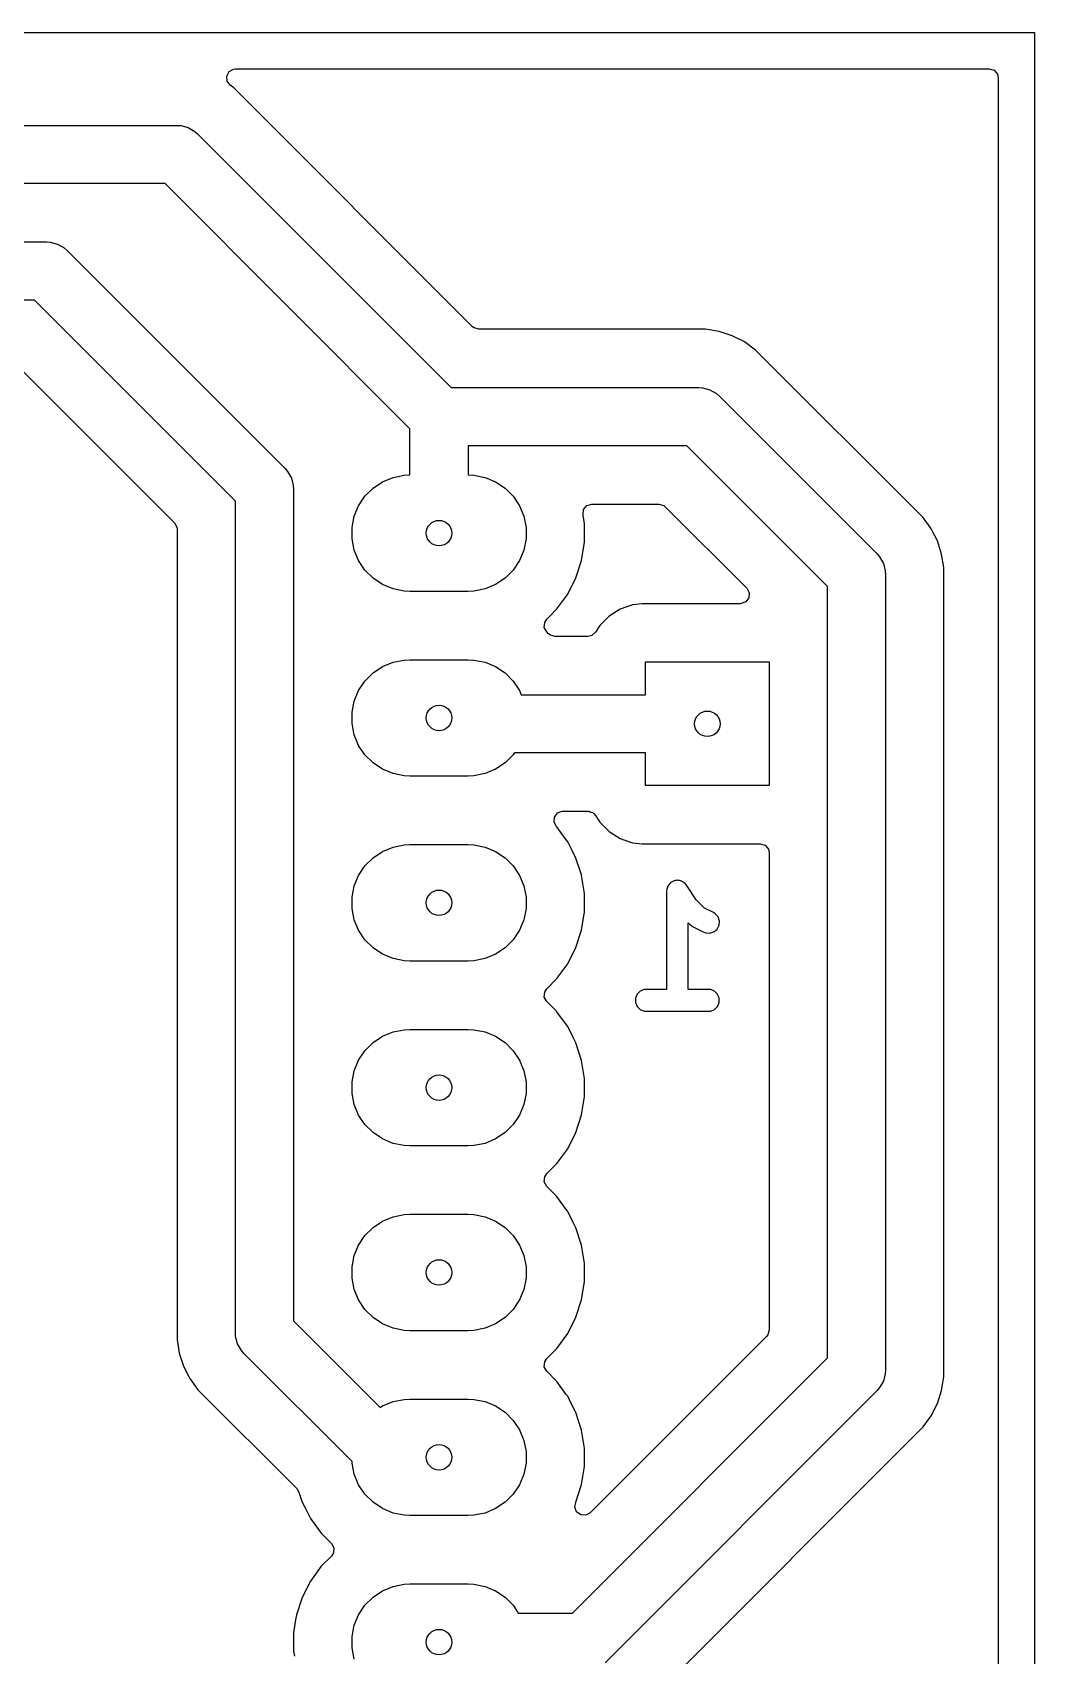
# Model space of a CAD drawing. Extents: x 117 to 150, y -119 to -80.
# Drawn here: x 136.22 to 150, y -102.3 to -80 of the extents above; entities that cross this region are included whole.
import ezdxf

# ---------------------------------------------------------------- set-up
doc = ezdxf.new("R2010")
doc.units = 0
doc.layers.add('BLACK', color=7, linetype='CONTINUOUS')

msp = doc.modelspace()

# ---------------------------------------------------------------- linework, layer by layer
at = {"layer": 'BLACK', "linetype": 'CONTINUOUS'}
for p, q in [((117, -80), (150, -80)), ((150, -80), (150, -119)), ((138.922808, -80.53808), (138.983646, -80.503723)), ((138.983646, -80.503723), (139.011732, -80.5005)), ((139.011732, -80.5005), (149.3755, -80.5005)), ((149.3755, -80.5005), (149.442539, -80.520185)), ((138.890202, -80.599875), (138.922808, -80.53808)), ((138.896181, -80.669488), (138.890202, -80.599875)), ((138.938847, -80.724818), (138.896181, -80.669488)), ((138.98907, -80.761307), (138.938847, -80.724818)), ((149.442539, -80.520185), (149.488294, -80.572989)), ((149.488294, -80.572989), (149.4995, -80.6245)), ((149.4995, -80.6245), (149.4995, -118.3755)), ((138.989076, -80.761312), (138.98907, -80.761307)), ((142.270945, -84.043181), (138.989076, -80.761312)), ((126.94458, -81.277), (138.207, -81.277)), ((138.207, -81.277), (138.25921, -81.280422)), ((138.25921, -81.280422), (138.360074, -81.307448)), ((138.360074, -81.307448), (138.450505, -81.359659)), ((138.450505, -81.359659), (138.489843, -81.394157)), ((138.489843, -81.394157), (141.975685, -84.88)), ((138.041314, -82.077), (127.110266, -82.077)), ((141.41, -85.445685), (138.041314, -82.077)), ((128.032, -82.878), (136.411106, -82.878)), ((136.411106, -82.878), (136.463316, -82.881422)), ((136.463316, -82.881422), (136.56418, -82.908448)), ((136.56418, -82.908448), (136.654611, -82.960659)), ((136.654611, -82.960659), (136.693949, -82.995157)), ((136.693949, -82.995157), (139.691842, -85.993051)), ((136.24542, -83.678), (128.197686, -83.678)), ((139.009, -86.441579), (136.24542, -83.678)), ((142.291587, -84.059815), (142.270945, -84.043181)), ((142.358626, -84.0795), (142.291587, -84.059815)), ((145.476481, -84.0795), (142.358626, -84.0795)), ((145.476486, -84.0795), (145.476481, -84.0795)), ((145.663118, -84.109059), (145.476486, -84.0795)), ((145.842836, -84.167454), (145.663118, -84.109059)), ((146.011199, -84.25324), (145.842836, -84.167454)), ((146.164074, -84.36431), (146.011199, -84.25324)), ((135.950161, -84.514819), (138.172181, -86.736839)), ((146.164076, -84.364312), (146.164074, -84.36431)), ((148.466693, -86.666929), (146.164076, -84.364312)), ((141.975685, -84.88), (145.382, -84.88)), ((145.382, -84.88), (145.43421, -84.883422)), ((145.43421, -84.883422), (145.535074, -84.910448)), ((145.535074, -84.910448), (145.625505, -84.962659)), ((145.625505, -84.962659), (145.664843, -84.997157)), ((145.664843, -84.997157), (147.833843, -87.166157)), ((141.41, -86.08), (141.41, -85.445685)), ((145.216314, -85.68), (142.21, -85.68)), ((142.21, -85.68), (142.21, -86.08)), ((147.151, -87.614686), (145.216314, -85.68)), ((139.691842, -85.993051), (139.726341, -86.032389)), ((139.726341, -86.032389), (139.778552, -86.122821)), ((141.177772, -86.114448), (141.331586, -86.083852)), ((141.331586, -86.083852), (141.41, -86.08)), ((142.21, -86.08), (142.288414, -86.083852)), ((142.288414, -86.083852), (142.442228, -86.114448)), ((139.778552, -86.122821), (139.805578, -86.223684)), ((139.805578, -86.223684), (139.809, -86.275894)), ((139.809, -86.275894), (139.809, -97.703155)), ((140.791592, -86.372485), (140.902485, -86.261592)), ((140.902485, -86.261592), (141.032883, -86.174463)), ((141.032883, -86.174463), (141.177772, -86.114448)), ((142.442228, -86.114448), (142.587117, -86.174463)), ((142.587117, -86.174463), (142.717515, -86.261592)), ((142.717515, -86.261592), (142.828408, -86.372485)), ((139.009, -97.868841), (139.009, -86.441579)), ((140.644448, -86.647772), (140.704463, -86.502883)), ((140.704463, -86.502883), (140.791592, -86.372485)), ((142.828408, -86.372485), (142.915537, -86.502883)), ((142.915537, -86.502883), (142.975552, -86.647772)), ((143.798843, -86.554604), (143.843839, -86.501152)), ((143.843839, -86.501152), (143.910591, -86.480513)), ((143.910591, -86.480513), (143.912361, -86.4805)), ((143.912361, -86.4805), (144.833374, -86.4805)), ((144.833374, -86.4805), (144.900413, -86.500185)), ((144.900413, -86.500185), (144.921055, -86.516819)), ((144.921055, -86.516819), (146.042055, -87.637819)), ((138.172181, -86.736839), (138.205666, -86.798162)), ((140.613852, -86.801586), (140.644448, -86.647772)), ((142.975552, -86.647772), (143.006148, -86.801586)), ((143.789888, -86.623898), (143.798843, -86.554604)), ((143.791399, -86.633443), (143.789888, -86.623898)), ((143.8105, -86.754038), (143.791399, -86.633443)), ((143.8105, -87.005962), (143.8105, -86.754038)), ((148.504664, -86.719193), (148.466693, -86.666929)), ((148.529978, -86.754036), (148.504664, -86.719193)), ((148.52998, -86.754037), (148.529978, -86.754036)), ((148.52998, -86.754038), (148.52998, -86.754037)), ((148.57776, -86.819801), (148.52998, -86.754038)), ((138.205666, -86.798162), (138.2085, -86.82452)), ((138.2085, -86.82452), (138.2085, -97.963327)), ((140.613852, -86.958414), (140.613852, -86.801586)), ((140.644448, -87.112228), (140.613852, -86.958414)), ((143.006148, -86.958414), (142.975552, -87.112228)), ((143.006148, -86.801586), (143.006148, -86.958414)), ((148.593147, -86.85), (148.57776, -86.819801)), ((148.663545, -86.988163), (148.593147, -86.85)), ((140.704463, -87.257117), (140.644448, -87.112228)), ((142.975552, -87.112228), (142.915537, -87.257117)), ((143.77109, -87.254785), (143.8105, -87.005962)), ((147.833843, -87.166157), (147.868341, -87.205495)), ((147.868341, -87.205495), (147.920552, -87.295926)), ((148.663545, -86.988165), (148.663545, -86.988163)), ((148.663547, -86.988168), (148.663545, -86.988165)), ((148.692083, -87.075992), (148.663547, -86.988168)), ((148.72194, -87.167881), (148.692083, -87.075992)), ((148.7515, -87.354513), (148.72194, -87.167881)), ((140.791592, -87.387515), (140.704463, -87.257117)), ((140.902485, -87.498408), (140.791592, -87.387515)), ((142.828408, -87.387515), (142.717515, -87.498408)), ((142.915537, -87.257117), (142.828408, -87.387515)), ((143.693241, -87.494379), (143.77109, -87.254785)), ((147.920552, -87.295926), (147.920552, -87.295927)), ((147.920552, -87.295927), (147.947578, -87.39679)), ((147.947578, -87.39679), (147.951, -87.449)), ((148.7515, -98.473486), (148.7515, -87.354513)), ((141.032883, -87.585537), (140.902485, -87.498408)), ((141.177772, -87.645552), (141.032883, -87.585537)), ((141.331586, -87.676148), (141.177772, -87.645552)), ((142.442228, -87.645552), (142.288414, -87.676148)), ((142.587117, -87.585537), (142.442228, -87.645552)), ((142.717515, -87.498408), (142.587117, -87.585537)), ((143.57887, -87.718845), (143.693241, -87.494379)), ((146.042055, -87.637819), (146.07554, -87.699142)), ((147.151, -98.213314), (147.151, -87.614686)), ((147.951, -87.449), (147.951, -98.379)), ((141.41, -87.68), (141.331586, -87.676148)), ((142.21, -87.68), (141.41, -87.68)), ((142.288414, -87.676148), (142.21, -87.68)), ((143.430793, -87.922656), (143.57887, -87.718845)), ((144.470745, -87.864631), (144.300476, -87.924211)), ((144.47075, -87.86463), (144.470745, -87.864631)), ((144.605039, -87.8495), (144.47075, -87.86463)), ((145.954374, -87.8495), (144.605039, -87.8495)), ((145.96322, -87.849184), (145.954374, -87.8495)), ((146.028684, -87.824767), (145.96322, -87.849184)), ((146.070556, -87.768834), (146.028684, -87.824767)), ((146.07554, -87.699142), (146.070556, -87.768834)), ((143.262629, -88.106666), (143.29113, -88.062319)), ((143.29113, -88.062319), (143.336999, -88.01645)), ((143.336999, -88.01645), (143.430793, -87.922656)), ((144.147737, -88.020184), (144.020184, -88.147737)), ((144.300476, -87.924211), (144.147737, -88.020184)), ((143.257645, -88.176358), (143.262629, -88.106666)), ((143.29113, -88.237681), (143.257645, -88.176358)), ((143.31663, -88.263181), (143.29113, -88.237681)), ((143.337272, -88.279815), (143.31663, -88.263181)), ((143.339868, -88.280577), (143.337272, -88.279815)), ((143.344884, -88.284332), (143.339868, -88.280577)), ((143.37487, -88.290855), (143.344884, -88.284332)), ((143.404311, -88.2995), (143.37487, -88.290855)), ((143.856293, -88.2995), (143.404311, -88.2995)), ((143.908952, -88.287763), (143.856293, -88.2995)), ((143.961287, -88.241472), (143.908952, -88.287763)), ((144.020184, -88.147737), (143.961287, -88.241472)), ((140.902485, -88.801592), (141.032883, -88.714463)), ((141.032883, -88.714463), (141.177772, -88.654448)), ((141.177772, -88.654448), (141.331586, -88.623852)), ((141.331586, -88.623852), (141.41, -88.62)), ((141.41, -88.62), (142.21, -88.62)), ((142.21, -88.62), (142.288414, -88.623852)), ((142.288414, -88.623852), (142.442228, -88.654448)), ((142.442228, -88.654448), (142.587117, -88.714463)), ((142.587117, -88.714463), (142.717515, -88.801592)), ((144.65, -89.1), (144.65, -88.65)), ((144.65, -88.65), (146.35, -88.65)), ((146.35, -88.65), (146.35, -90.35)), ((140.704463, -89.042883), (140.791592, -88.912485)), ((140.791592, -88.912485), (140.902485, -88.801592)), ((142.717515, -88.801592), (142.828408, -88.912485)), ((142.828408, -88.912485), (142.915537, -89.042883)), ((140.613852, -89.341586), (140.644448, -89.187772)), ((140.644448, -89.187772), (140.704463, -89.042883)), ((142.915537, -89.042883), (142.939196, -89.1)), ((142.939196, -89.1), (144.65, -89.1)), ((140.613852, -89.498414), (140.613852, -89.341586)), ((140.644448, -89.652228), (140.613852, -89.498414)), ((140.704463, -89.797117), (140.644448, -89.652228)), ((140.791592, -89.927515), (140.704463, -89.797117)), ((140.902485, -90.038408), (140.791592, -89.927515)), ((141.032883, -90.125537), (140.902485, -90.038408)), ((142.717515, -90.038408), (142.587117, -90.125537)), ((142.828408, -89.927515), (142.717515, -90.038408)), ((142.846793, -89.9), (142.828408, -89.927515)), ((144.65, -89.9), (142.846793, -89.9)), ((144.65, -90.35), (144.65, -89.9)), ((141.177772, -90.185552), (141.032883, -90.125537)), ((141.331586, -90.216148), (141.177772, -90.185552)), ((141.41, -90.22), (141.331586, -90.216148)), ((142.21, -90.22), (141.41, -90.22)), ((142.288414, -90.216148), (142.21, -90.22)), ((142.442228, -90.185552), (142.288414, -90.216148)), ((142.587117, -90.125537), (142.442228, -90.185552)), ((146.35, -90.35), (144.65, -90.35)), ((143.397129, -90.781166), (143.439001, -90.725233)), ((143.439001, -90.725233), (143.504465, -90.700816)), ((143.504465, -90.700816), (143.513311, -90.7005)), ((143.513311, -90.7005), (143.856293, -90.7005)), ((143.856293, -90.7005), (143.865587, -90.703229)), ((143.865587, -90.703229), (143.875191, -90.701948)), ((143.875191, -90.701948), (143.898566, -90.712913)), ((143.898566, -90.712913), (143.923332, -90.720185)), ((143.923332, -90.720185), (143.931361, -90.728296)), ((143.931361, -90.728296), (143.938447, -90.73162)), ((143.938447, -90.73162), (143.961287, -90.758528)), ((143.961287, -90.758528), (144.019302, -90.850858)), ((143.392145, -90.850858), (143.397129, -90.781166)), ((143.42563, -90.912181), (143.392145, -90.850858)), ((143.430794, -90.917345), (143.42563, -90.912181)), ((143.430798, -90.91735), (143.430794, -90.917345)), ((143.545909, -91.075788), (143.430798, -90.91735)), ((144.019302, -90.850858), (144.020184, -90.852262)), ((144.020184, -90.852262), (144.147738, -90.979816)), ((144.147738, -90.979816), (144.300478, -91.075789)), ((141.032883, -91.254463), (141.177772, -91.194448)), ((141.177772, -91.194448), (141.331586, -91.163852)), ((141.331586, -91.163852), (141.41, -91.16)), ((141.41, -91.16), (142.21, -91.16)), ((142.21, -91.16), (142.288414, -91.163852)), ((142.288414, -91.163852), (142.442228, -91.194448)), ((142.442228, -91.194448), (142.587117, -91.254463)), ((143.57887, -91.121155), (143.545909, -91.075788)), ((143.630757, -91.222989), (143.57887, -91.121155)), ((143.693239, -91.345616), (143.630757, -91.222989)), ((144.300478, -91.075789), (144.430115, -91.121151)), ((144.430115, -91.121151), (144.470745, -91.135368)), ((144.470745, -91.135368), (144.47075, -91.135369)), ((144.47075, -91.135369), (144.561246, -91.145565)), ((144.561246, -91.145565), (144.60504, -91.150499)), ((144.60504, -91.150499), (144.605043, -91.1505)), ((144.605043, -91.1505), (144.605046, -91.1505)), ((144.605046, -91.1505), (146.2265, -91.1505)), ((146.2265, -91.1505), (146.293539, -91.170185)), ((146.293539, -91.170185), (146.339294, -91.222989)), ((146.339294, -91.222989), (146.3505, -91.2745)), ((140.791592, -91.452485), (140.902485, -91.341592)), ((140.902485, -91.341592), (141.032883, -91.254463)), ((142.587117, -91.254463), (142.717515, -91.341592)), ((142.717515, -91.341592), (142.828408, -91.452485)), ((143.768093, -91.575992), (143.693239, -91.345616)), ((146.3505, -91.2745), (146.3505, -97.830374)), ((140.644448, -91.727772), (140.704463, -91.582883)), ((140.704463, -91.582883), (140.791592, -91.452485)), ((142.828408, -91.452485), (142.915537, -91.582883)), ((142.915537, -91.582883), (142.975552, -91.727772)), ((143.77109, -91.585215), (143.768093, -91.575992)), ((143.8105, -91.834038), (143.77109, -91.585215)), ((145.031089, -91.662186), (145.018731, -91.670424)), ((145.045503, -91.659334), (145.031089, -91.662186)), ((145.059082, -91.65371), (145.045503, -91.659334)), ((145.073935, -91.65371), (145.059082, -91.65371)), ((145.088504, -91.650828), (145.073935, -91.65371)), ((145.102914, -91.65371), (145.088504, -91.650828)), ((145.11761, -91.65371), (145.102914, -91.65371)), ((145.13133, -91.659393), (145.11761, -91.65371)), ((145.145893, -91.662306), (145.13133, -91.659393)), ((145.158104, -91.670483), (145.145893, -91.662306)), ((140.613852, -91.881586), (140.644448, -91.727772)), ((140.613852, -92.038414), (140.613852, -91.881586)), ((142.975552, -91.727772), (143.006148, -91.881586)), ((143.006148, -91.881586), (143.006148, -92.038414)), ((143.8105, -92.085962), (143.8105, -91.834038)), ((144.938376, -91.800516), (144.938346, -91.80067)), ((144.938346, -91.80067), (144.938356, -91.800722)), ((144.938356, -91.800722), (144.938346, -91.800828)), ((144.938346, -91.800828), (144.938346, -93.150828)), ((144.941228, -91.771564), (144.938376, -91.800516)), ((144.946911, -91.757843), (144.941228, -91.771564)), ((144.949824, -91.743281), (144.946911, -91.757843)), ((144.958001, -91.731069), (144.949824, -91.743281)), ((144.963626, -91.717492), (144.958001, -91.731069)), ((144.974127, -91.70699), (144.963626, -91.717492)), ((144.982391, -91.694651), (144.974127, -91.70699)), ((144.994618, -91.686499), (144.982391, -91.694651)), ((145.00501, -91.676108), (144.994618, -91.686499)), ((145.018731, -91.670424), (145.00501, -91.676108)), ((145.171682, -91.676108), (145.158104, -91.670483)), ((145.182183, -91.686609), (145.171682, -91.676108)), ((145.194523, -91.694873), (145.182183, -91.686609)), ((145.212959, -91.717385), (145.194523, -91.694873)), ((145.213066, -91.717492), (145.212959, -91.717385)), ((145.213085, -91.717539), (145.213066, -91.717492)), ((145.213154, -91.717623), (145.213085, -91.717539)), ((145.347773, -91.919552), (145.213154, -91.717623)), ((140.644448, -92.192228), (140.613852, -92.038414)), ((143.006148, -92.038414), (142.975552, -92.192228)), ((143.77109, -92.334785), (143.8105, -92.085962)), ((145.462914, -92.034693), (145.347773, -91.919552)), ((145.583999, -92.095236), (145.462914, -92.034693)), ((145.608885, -92.110901), (145.583999, -92.095236)), ((145.647231, -92.155116), (145.608885, -92.110901)), ((140.704463, -92.337117), (140.644448, -92.192228)), ((140.791592, -92.467515), (140.704463, -92.337117)), ((142.915537, -92.337117), (142.828408, -92.467515)), ((142.975552, -92.192228), (142.915537, -92.337117)), ((143.693241, -92.574379), (143.77109, -92.334785)), ((145.238346, -93.150828), (145.238346, -92.234389)), ((145.238346, -92.234389), (145.267994, -92.264037)), ((145.267994, -92.264037), (145.279496, -92.273477)), ((145.279496, -92.273477), (145.282092, -92.27647)), ((145.282092, -92.27647), (145.286601, -92.279308)), ((145.286601, -92.279308), (145.290724, -92.282692)), ((145.290724, -92.282692), (145.294386, -92.284208)), ((145.294386, -92.284208), (145.306978, -92.292135)), ((145.306978, -92.292135), (145.449834, -92.363564)), ((145.5912, -92.359715), (145.635416, -92.321368)), ((145.635416, -92.321368), (145.66159, -92.269019)), ((145.665739, -92.210639), (145.647231, -92.155116)), ((145.66159, -92.269019), (145.665739, -92.210639)), ((140.902485, -92.578408), (140.791592, -92.467515)), ((142.828408, -92.467515), (142.717515, -92.578408)), ((145.449834, -92.363564), (145.477298, -92.374073)), ((145.477298, -92.374073), (145.535678, -92.378222)), ((145.535678, -92.378222), (145.5912, -92.359715)), ((141.032883, -92.665537), (140.902485, -92.578408)), ((141.177772, -92.725552), (141.032883, -92.665537)), ((141.331586, -92.756148), (141.177772, -92.725552)), ((141.41, -92.76), (141.331586, -92.756148)), ((142.21, -92.76), (141.41, -92.76)), ((142.288414, -92.756148), (142.21, -92.76)), ((142.442228, -92.725552), (142.288414, -92.756148)), ((142.587117, -92.665537), (142.442228, -92.725552)), ((142.717515, -92.578408), (142.587117, -92.665537)), ((143.57887, -92.798845), (143.693241, -92.574379)), ((143.29113, -93.142319), (143.430793, -93.002656)), ((143.430793, -93.002656), (143.57887, -92.798845)), ((143.257645, -93.256358), (143.262629, -93.186666)), ((143.262629, -93.186666), (143.29113, -93.142319)), ((144.535054, -93.217492), (144.512656, -93.271564)), ((144.576438, -93.176108), (144.535054, -93.217492)), ((144.63051, -93.15371), (144.576438, -93.176108)), ((144.659774, -93.150828), (144.63051, -93.15371)), ((144.938346, -93.150828), (144.659774, -93.150828)), ((145.516917, -93.150828), (145.238346, -93.150828)), ((145.546181, -93.15371), (145.516917, -93.150828)), ((145.600253, -93.176108), (145.546181, -93.15371)), ((145.641637, -93.217492), (145.600253, -93.176108)), ((145.664035, -93.271564), (145.641637, -93.217492)), ((143.29113, -93.317681), (143.257645, -93.256358)), ((143.429277, -93.455828), (143.29113, -93.317681)), ((144.512656, -93.271564), (144.512656, -93.330092)), ((144.512656, -93.330092), (144.535054, -93.384164)), ((144.535054, -93.384164), (144.576438, -93.425548)), ((144.576438, -93.425548), (144.63051, -93.447946)), ((144.63051, -93.447946), (144.659774, -93.450828)), ((144.659774, -93.450828), (145.516917, -93.450828)), ((145.516917, -93.450828), (145.546181, -93.447946)), ((145.546181, -93.447946), (145.600253, -93.425548)), ((145.600253, -93.425548), (145.641637, -93.384164)), ((145.641637, -93.384164), (145.664035, -93.330092)), ((145.664035, -93.330092), (145.664035, -93.271564)), ((143.430794, -93.457345), (143.429277, -93.455828)), ((143.430798, -93.45735), (143.430794, -93.457345)), ((143.547583, -93.618092), (143.430798, -93.45735)), ((143.57887, -93.661155), (143.547583, -93.618092)), ((143.651747, -93.804184), (143.57887, -93.661155)), ((140.791592, -93.992485), (140.902485, -93.881592)), ((140.902485, -93.881592), (141.032883, -93.794463)), ((141.032883, -93.794463), (141.177772, -93.734448)), ((141.177772, -93.734448), (141.331586, -93.703852)), ((141.331586, -93.703852), (141.41, -93.7)), ((141.41, -93.7), (142.21, -93.7)), ((142.21, -93.7), (142.288414, -93.703852)), ((142.288414, -93.703852), (142.442228, -93.734448)), ((142.442228, -93.734448), (142.587117, -93.794463)), ((142.587117, -93.794463), (142.717515, -93.881592)), ((142.717515, -93.881592), (142.828408, -93.992485)), ((143.693239, -93.885616), (143.651747, -93.804184)), ((143.693239, -93.885618), (143.693239, -93.885616)), ((143.693241, -93.885621), (143.693239, -93.885618)), ((143.77109, -94.125215), (143.693241, -93.885621)), ((140.644448, -94.267772), (140.704463, -94.122883)), ((140.704463, -94.122883), (140.791592, -93.992485)), ((142.828408, -93.992485), (142.915537, -94.122883)), ((142.915537, -94.122883), (142.975552, -94.267772)), ((140.613852, -94.421586), (140.644448, -94.267772)), ((142.975552, -94.267772), (143.006148, -94.421586)), ((143.8105, -94.374038), (143.77109, -94.125215)), ((140.613852, -94.578414), (140.613852, -94.421586)), ((143.006148, -94.421586), (143.006148, -94.578414)), ((143.8105, -94.625962), (143.8105, -94.374038)), ((140.644448, -94.732228), (140.613852, -94.578414)), ((140.704463, -94.877117), (140.644448, -94.732228)), ((142.975552, -94.732228), (142.915537, -94.877117)), ((143.006148, -94.578414), (142.975552, -94.732228)), ((143.77109, -94.874785), (143.8105, -94.625962)), ((140.791592, -95.007515), (140.704463, -94.877117)), ((140.902485, -95.118408), (140.791592, -95.007515)), ((142.828408, -95.007515), (142.717515, -95.118408)), ((142.915537, -94.877117), (142.828408, -95.007515)), ((143.693241, -95.114379), (143.77109, -94.874785)), ((141.032883, -95.205537), (140.902485, -95.118408)), ((141.177772, -95.265552), (141.032883, -95.205537)), ((142.587117, -95.205537), (142.442228, -95.265552)), ((142.717515, -95.118408), (142.587117, -95.205537)), ((143.57887, -95.338845), (143.693241, -95.114379)), ((141.331586, -95.296148), (141.177772, -95.265552)), ((141.41, -95.3), (141.331586, -95.296148)), ((142.21, -95.3), (141.41, -95.3)), ((142.288414, -95.296148), (142.21, -95.3)), ((142.442228, -95.265552), (142.288414, -95.296148)), ((143.430793, -95.542656), (143.57887, -95.338845)), ((143.262629, -95.726666), (143.29113, -95.682319)), ((143.29113, -95.682319), (143.430793, -95.542656)), ((143.257645, -95.796358), (143.262629, -95.726666)), ((143.29113, -95.857681), (143.257645, -95.796358)), ((143.430794, -95.997345), (143.29113, -95.857681)), ((143.430798, -95.99735), (143.430794, -95.997345)), ((143.559952, -96.175117), (143.430798, -95.99735)), ((140.902485, -96.421592), (141.032883, -96.334463)), ((141.032883, -96.334463), (141.177772, -96.274448)), ((141.177772, -96.274448), (141.331586, -96.243852)), ((141.331586, -96.243852), (141.41, -96.24)), ((141.41, -96.24), (142.21, -96.24)), ((142.21, -96.24), (142.288414, -96.243852)), ((142.288414, -96.243852), (142.442228, -96.274448)), ((142.442228, -96.274448), (142.587117, -96.334463)), ((142.587117, -96.334463), (142.717515, -96.421592)), ((143.57887, -96.201155), (143.559952, -96.175117)), ((143.651747, -96.344184), (143.57887, -96.201155)), ((143.693239, -96.425616), (143.651747, -96.344184)), ((140.704463, -96.662883), (140.791592, -96.532485)), ((140.791592, -96.532485), (140.902485, -96.421592)), ((142.717515, -96.421592), (142.828408, -96.532485)), ((142.828408, -96.532485), (142.915537, -96.662883)), ((143.693239, -96.425618), (143.693239, -96.425616)), ((143.693241, -96.425621), (143.693239, -96.425618)), ((143.77109, -96.665215), (143.693241, -96.425621)), ((140.644448, -96.807772), (140.704463, -96.662883)), ((142.915537, -96.662883), (142.975552, -96.807772)), ((143.8105, -96.914038), (143.77109, -96.665215)), ((140.613852, -96.961586), (140.644448, -96.807772)), ((140.613852, -97.118414), (140.613852, -96.961586)), ((142.975552, -96.807772), (143.006148, -96.961586)), ((143.006148, -96.961586), (143.006148, -97.118414)), ((143.8105, -97.165962), (143.8105, -96.914038)), ((140.644448, -97.272228), (140.613852, -97.118414)), ((143.006148, -97.118414), (142.975552, -97.272228)), ((143.77109, -97.414785), (143.8105, -97.165962)), ((140.704463, -97.417117), (140.644448, -97.272228)), ((140.791592, -97.547515), (140.704463, -97.417117)), ((142.915537, -97.417117), (142.828408, -97.547515)), ((142.975552, -97.272228), (142.915537, -97.417117)), ((143.693241, -97.654379), (143.77109, -97.414785)), ((140.902485, -97.658408), (140.791592, -97.547515)), ((141.032883, -97.745537), (140.902485, -97.658408)), ((142.717515, -97.658408), (142.587117, -97.745537)), ((142.828408, -97.547515), (142.717515, -97.658408)), ((143.57887, -97.878845), (143.693241, -97.654379)), ((139.012422, -97.921051), (139.009, -97.868841)), ((139.809, -97.703155), (141.001366, -98.895521)), ((141.177772, -97.805552), (141.032883, -97.745537)), ((141.331586, -97.836148), (141.177772, -97.805552)), ((141.41, -97.84), (141.331586, -97.836148)), ((142.21, -97.84), (141.41, -97.84)), ((142.288414, -97.836148), (142.21, -97.84)), ((142.442228, -97.805552), (142.288414, -97.836148)), ((142.587117, -97.745537), (142.442228, -97.805552)), ((143.430793, -98.082656), (143.57887, -97.878845)), ((146.330815, -97.897413), (146.314181, -97.918055)), ((146.3505, -97.830374), (146.330815, -97.897413)), ((138.2085, -97.963327), (138.238059, -98.149959)), ((139.039448, -98.021915), (139.012422, -97.921051)), ((139.091659, -98.112346), (139.039448, -98.021915)), ((139.126157, -98.151684), (139.091659, -98.112346)), ((143.29113, -98.222319), (143.430793, -98.082656)), ((146.314181, -97.918055), (143.888837, -100.343398)), ((138.238059, -98.149959), (138.296454, -98.329677)), ((138.296454, -98.329677), (138.38224, -98.49804)), ((140.613852, -99.639379), (139.126157, -98.151684)), ((143.257645, -98.336358), (143.262629, -98.266666)), ((143.29113, -98.397681), (143.257645, -98.336358)), ((143.262629, -98.266666), (143.29113, -98.222319)), ((143.644314, -101.72), (147.151, -98.213314)), ((138.38224, -98.49804), (138.49331, -98.650915)), ((143.430794, -98.537345), (143.29113, -98.397681)), ((143.430798, -98.53735), (143.430794, -98.537345)), ((143.559952, -98.715117), (143.430798, -98.53735)), ((147.920552, -98.532074), (147.868341, -98.622505)), ((147.947578, -98.43121), (147.920552, -98.532074)), ((147.951, -98.379), (147.947578, -98.43121)), ((148.72194, -98.660118), (148.738015, -98.558625)), ((148.738015, -98.558625), (148.7515, -98.473486)), ((138.49331, -98.650915), (138.493312, -98.650917)), ((138.493312, -98.650917), (139.852757, -100.010362)), ((141.177772, -98.814448), (141.331586, -98.783852)), ((141.331586, -98.783852), (141.41, -98.78)), ((141.41, -98.78), (142.21, -98.78)), ((142.21, -98.78), (142.288414, -98.783852)), ((142.288414, -98.783852), (142.442228, -98.814448)), ((143.57887, -98.741155), (143.559952, -98.715117)), ((143.629148, -98.839832), (143.57887, -98.741155)), ((147.833843, -98.661843), (144.092843, -102.402843)), ((147.868341, -98.622505), (147.833843, -98.661843)), ((148.663547, -98.839832), (148.72194, -98.660118)), ((141.001366, -98.895521), (141.032883, -98.874463)), ((141.032883, -98.874463), (141.177772, -98.814448)), ((142.442228, -98.814448), (142.587117, -98.874463)), ((142.587117, -98.874463), (142.717515, -98.961592)), ((142.717515, -98.961592), (142.828408, -99.072485)), ((143.693239, -98.965616), (143.629148, -98.839832)), ((143.693239, -98.965618), (143.693239, -98.965616)), ((143.693241, -98.965621), (143.693239, -98.965618)), ((143.77109, -99.205215), (143.693241, -98.965621)), ((148.46669, -99.161073), (148.57776, -99.008199)), ((148.57776, -99.008199), (148.663547, -98.839832)), ((142.828408, -99.072485), (142.915537, -99.202883)), ((142.915537, -99.202883), (142.975552, -99.347772)), ((143.8105, -99.454038), (143.77109, -99.205215)), ((144.592074, -103.03569), (148.46669, -99.161073)), ((142.975552, -99.347772), (143.006148, -99.501586)), ((143.8105, -99.705962), (143.8105, -99.454038)), ((140.613852, -99.658414), (140.613852, -99.639379)), ((140.644448, -99.812228), (140.613852, -99.658414)), ((143.006148, -99.658414), (142.975552, -99.812228)), ((143.006148, -99.501586), (143.006148, -99.658414)), ((140.704463, -99.957117), (140.644448, -99.812228)), ((142.975552, -99.812228), (142.915537, -99.957117)), ((143.77109, -99.954785), (143.8105, -99.705962)), ((139.852757, -100.010362), (139.883007, -100.059724)), ((139.883007, -100.059724), (139.92676, -100.194383)), ((140.791592, -100.087515), (140.704463, -99.957117)), ((140.902485, -100.198408), (140.791592, -100.087515)), ((142.828408, -100.087515), (142.717515, -100.198408)), ((142.915537, -99.957117), (142.828408, -100.087515)), ((143.693241, -100.194379), (143.77109, -99.954785)), ((139.92676, -100.194383), (139.962519, -100.264563)), ((139.962519, -100.264563), (140.019749, -100.376883)), ((141.032883, -100.285537), (140.902485, -100.198408)), ((141.177772, -100.345552), (141.032883, -100.285537)), ((141.331586, -100.376148), (141.177772, -100.345552)), ((142.442228, -100.345552), (142.288414, -100.376148)), ((142.587117, -100.285537), (142.442228, -100.345552)), ((142.717515, -100.198408), (142.587117, -100.285537)), ((143.677472, -100.264563), (143.690673, -100.199417)), ((143.701889, -100.330027), (143.677472, -100.264563)), ((143.690673, -100.199417), (143.693241, -100.194379)), ((143.757822, -100.371899), (143.701889, -100.330027)), ((143.888837, -100.343398), (143.827514, -100.376883)), ((140.019749, -100.376883), (140.041132, -100.418848)), ((140.041132, -100.418848), (140.189201, -100.622649)), ((141.41, -100.38), (141.331586, -100.376148)), ((142.21, -100.38), (141.41, -100.38)), ((142.288414, -100.376148), (142.21, -100.38)), ((143.827514, -100.376883), (143.757822, -100.371899)), ((140.189201, -100.622649), (140.189205, -100.622654)), ((140.189205, -100.622654), (140.32887, -100.762319)), ((140.32887, -100.762319), (140.362355, -100.823642)), ((140.32887, -100.937681), (140.189205, -101.077345)), ((140.357371, -100.893334), (140.32887, -100.937681)), ((140.362355, -100.823642), (140.357371, -100.893334)), ((140.189201, -101.07735), (140.041132, -101.281151)), ((140.189205, -101.077345), (140.189201, -101.07735)), ((140.041132, -101.281151), (139.92676, -101.505616)), ((140.902485, -101.501592), (141.032883, -101.414463)), ((141.032883, -101.414463), (141.177772, -101.354448)), ((141.177772, -101.354448), (141.331586, -101.323852)), ((141.331586, -101.323852), (141.41, -101.32)), ((141.41, -101.32), (142.21, -101.32)), ((142.21, -101.32), (142.288414, -101.323852)), ((142.288414, -101.323852), (142.442228, -101.354448)), ((142.442228, -101.354448), (142.587117, -101.414463)), ((142.587117, -101.414463), (142.717515, -101.501592)), ((139.92676, -101.505616), (139.84891, -101.745214)), ((140.704463, -101.742883), (140.791592, -101.612485)), ((140.791592, -101.612485), (140.902485, -101.501592)), ((142.717515, -101.501592), (142.828408, -101.612485)), ((142.828408, -101.612485), (142.900247, -101.72)), ((139.837764, -101.815586), (139.8095, -101.994038)), ((139.84891, -101.745214), (139.837764, -101.815586)), ((140.613852, -102.041586), (140.644448, -101.887772)), ((140.644448, -101.887772), (140.704463, -101.742883)), ((142.900247, -101.72), (143.644314, -101.72)), ((139.8095, -101.994038), (139.8095, -102.245962)), ((140.613852, -102.198414), (140.613852, -102.041586)), ((139.8095, -102.245962), (139.820171, -102.313334)), ((140.644448, -102.352228), (140.613852, -102.198414))]:
    msp.add_line(p, q, dxfattribs=at)
at = {"layer": 'BLACK'}
for centre in [(141.81, -86.88), (141.81, -89.42), (145.5, -89.5), (141.81, -91.96), (141.81, -94.5), (141.81, -97.04), (141.81, -99.58), (141.81, -102.12)]:
    msp.add_circle(centre, 0.175, dxfattribs=at)
at = {"layer": 'WHITE'}
for centre in [(141.81, -86.88), (141.81, -89.42), (145.5, -89.5), (141.81, -91.96), (141.81, -94.5), (141.81, -97.04), (141.81, -99.58), (141.81, -102.12)]:
    msp.add_circle(centre, 0.175, dxfattribs=at)

doc.saveas('drawing.dxf')
